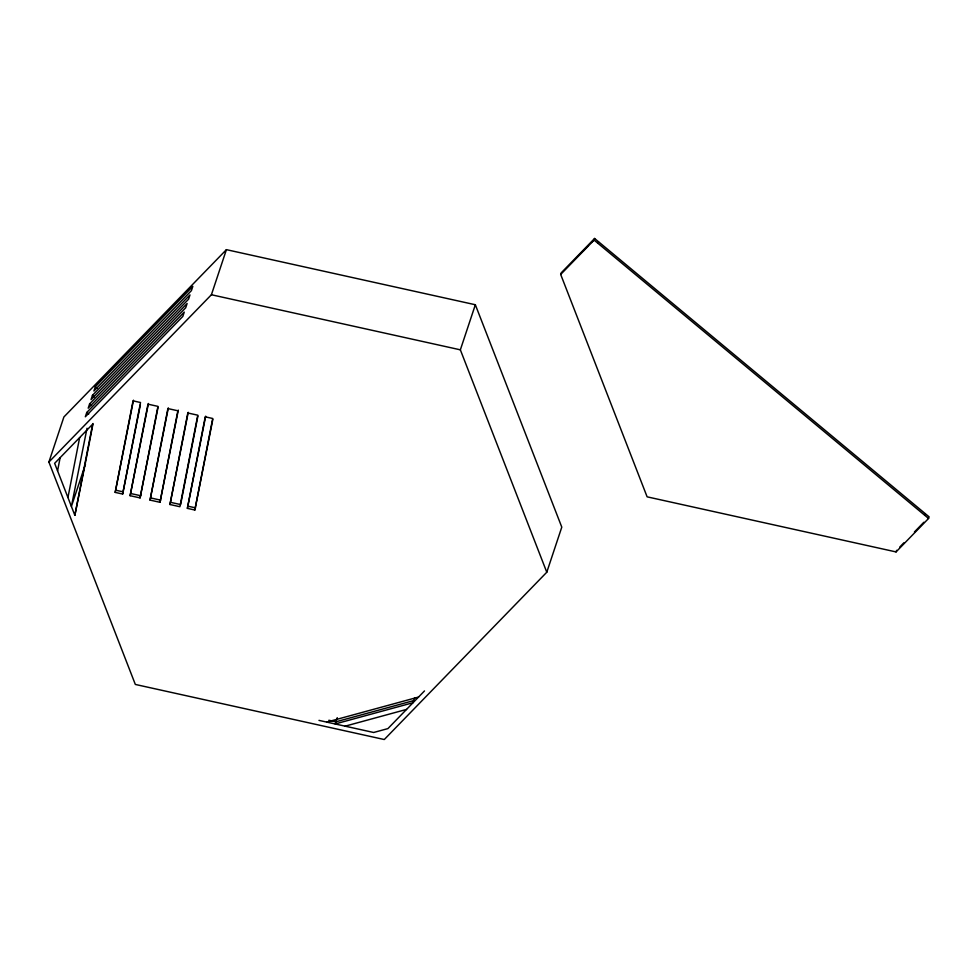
<?xml version="1.0" encoding="UTF-8"?>
<svg xmlns="http://www.w3.org/2000/svg" width="978" height="978" viewBox="0 0 978 978"><rect width="100%" height="100%" fill="white"/><g stroke="black" fill="none" stroke-linecap="round" stroke-linejoin="round"><path stroke-width="1.47" d="M57.568 470.834L60.147 457.655M67.947 497.521L79.646 437.582M74.854 515.32L92.641 424.195L54.646 463.315L74.854 515.32L84.463 467.606L83.753 469.758M84.756 466.139L93.069 423.523M115.184 492.386L133.045 400.858L140.514 402.52L122.653 494.037L115.184 492.386L133.473 400.198M122.653 494.037L140.367 404.794M130.123 495.699L147.984 404.171L157.947 406.371L140.074 497.9L130.123 495.699L148.411 403.498M140.074 497.9L158.081 407.178M150.037 500.1L167.898 408.572L177.862 410.784L159.989 502.301L150.037 500.1L168.326 407.899M159.989 502.301L178.289 410.112M169.952 504.514L187.813 412.985L197.776 415.185L179.903 506.714L169.952 504.514L188.241 412.313M197.911 415.992L180.624 504.562L170.661 502.362M187.373 508.364L205.246 416.836L212.715 418.486L194.842 510.015L187.373 508.364L205.673 416.163M194.842 510.015L212.849 419.293M48.9 462.044L63.9 416.97L226.407 249.659L475.345 304.745L561.788 527.142L546.788 572.228L384.281 739.527L135.331 684.441L48.9 462.044L211.407 294.745L226.407 249.659M86.761 412.484L85.33 416.775L182.837 316.395L184.267 312.104L86.761 412.484L88.692 414.085M89.609 403.902L88.191 408.193L185.686 307.801L187.116 303.51L89.609 403.902L91.553 405.503M92.47 395.308L91.04 399.599L188.546 299.219L189.976 294.928L92.47 395.308L94.401 396.909M95.331 386.726L93.9 391.017L191.407 290.637L192.837 286.346L95.331 386.726L97.262 388.327M87.018 428.266L71.406 506.421L85.465 464.159M337.251 717.681L335.161 723.965L413.046 702.717L414.672 697.815M546.788 572.228L460.357 349.831L475.345 304.745M560.687 274.439L561.225 272.825L594.587 238.473L929.1 516.849L928.562 518.462L896.068 551.922L647.118 496.836L560.687 274.439L594.062 240.087L594.587 238.473M928.562 518.462L597.925 243.29L598.463 241.676M896.068 551.922L896.594 550.308M924.687 515.259L925.225 513.646M583.01 251.248L588.328 245.771M591.519 242.495L593.646 240.295M424.489 690.933L387.911 728.598L373.657 732.485L318.975 720.383M899.748 547.081L903.941 542.753M914.418 531.959L923.855 522.252M326.738 722.094L418.547 697.057M413.755 700.578L335.882 721.813L328.852 720.26M345.124 726.165L406.542 709.417M211.407 294.745L460.357 349.831M115.893 490.247L123.362 491.897M130.832 493.548L140.795 495.748M150.746 497.949L160.71 500.161M188.094 506.213L195.563 507.875M594.062 240.087L597.925 243.29"/></g></svg>
